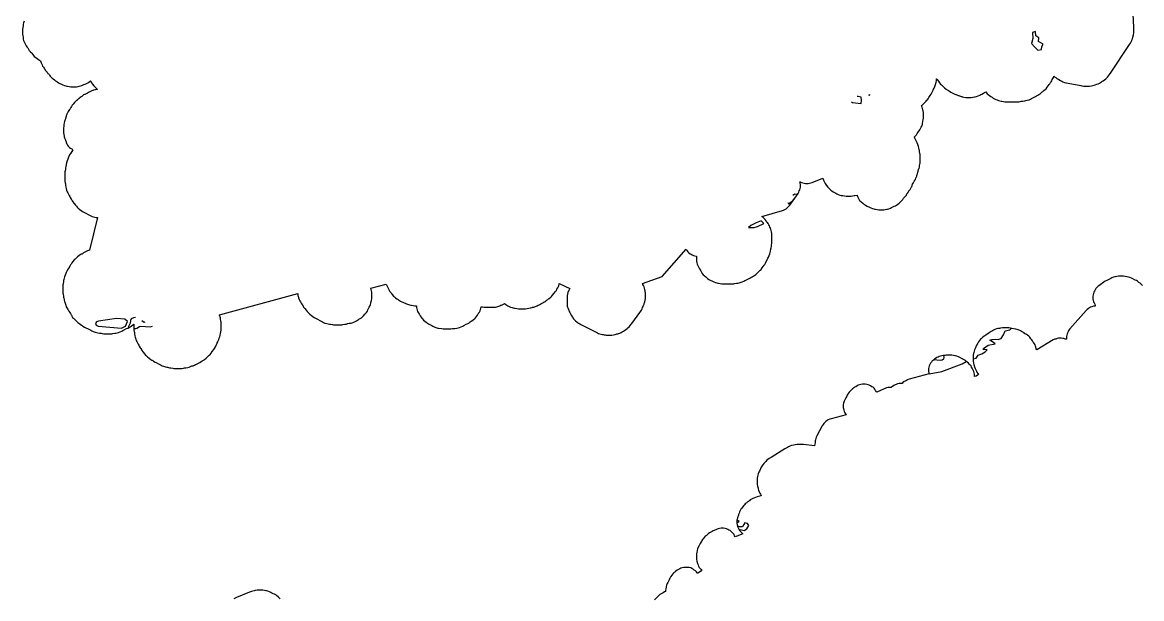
# Model space of a CAD drawing. Header units: metres. Extents: x 0 to 1325, y -1 to 773.
# Drawn here: x 372.67 to 408.32, y 110.8 to 129.17 of the extents above; entities that cross this region are included whole.
import ezdxf

# ---------------------------------------------------------------- set-up
doc = ezdxf.new("R2010")
doc.units = ezdxf.units.M

msp = doc.modelspace()

# ---------------------------------------------------------------- linework, layer by layer
at = {"layer": 'CUT'}
for points in [[(372.73, 129.208), (372.71, 129.158), (372.7, 129.118), (372.69, 129.078), (372.69, 129.058), (372.68, 129.008), (372.67, 128.958), (372.67, 128.918), (372.67, 128.838), (372.67, 128.798), (372.68, 128.748), (372.69, 128.698), (372.69, 128.678), (372.7, 128.638), (372.71, 128.598), (372.73, 128.548), (372.75, 128.508), (372.77, 128.468), (372.79, 128.428), (372.81, 128.398), (372.83, 128.368), (372.84, 128.358), (372.86, 128.318), (372.89, 128.278), (372.92, 128.248), (372.92, 128.238), (372.95, 128.208), (372.97, 128.188), (372.99, 128.158), (373.02, 128.118), (373.05, 128.088), (373.1, 128.048), (373.14, 128.018), (373.18, 127.988), (373.21, 127.968), (373.25, 127.948), (373.26, 127.918), (373.27, 127.888), (373.28, 127.858), (373.3, 127.818), (373.31, 127.778), (373.34, 127.748), (373.36, 127.718), (373.36, 127.708), (373.41, 127.638), (373.44, 127.608), (373.46, 127.588), (373.46, 127.578), (373.47, 127.568), (373.48, 127.548), (373.5, 127.528), (373.51, 127.518), (373.52, 127.508), (373.53, 127.488), (373.56, 127.458), (373.59, 127.428), (373.62, 127.398), (373.65, 127.368), (373.69, 127.338), (373.73, 127.308), (373.77, 127.288), (373.78, 127.278), (373.81, 127.258), (373.84, 127.238), (373.88, 127.218), (373.92, 127.198), (373.96, 127.178), (374.01, 127.158), (374.05, 127.148), (374.09, 127.138), (374.11, 127.138), (374.16, 127.128), (374.21, 127.118), (374.25, 127.118), (374.34, 127.118), (374.39, 127.118), (374.45, 127.128), (374.48, 127.138), (374.52, 127.148), (374.56, 127.158), (374.59, 127.168), (374.63, 127.188), (374.67, 127.208), (374.71, 127.228), (374.75, 127.248), (374.79, 127.268), (374.83, 127.298), (374.84, 127.308), (374.85, 127.298), (374.87, 127.248), (374.9, 127.208), (374.95, 127.148), (374.98, 127.118), (375.01, 127.088), (375.04, 127.058), (375.06, 127.038), (375.04, 127.028), (375, 127.018), (374.98, 127.018), (374.94, 127.008), (374.91, 126.998), (374.88, 126.988), (374.82, 126.958), (374.78, 126.938), (374.74, 126.918), (374.7, 126.898), (374.66, 126.878), (374.65, 126.868), (374.62, 126.858), (374.61, 126.848), (374.59, 126.828), (374.58, 126.828), (374.57, 126.818), (374.56, 126.808), (374.54, 126.798), (374.53, 126.798), (374.52, 126.788), (374.5, 126.778), (374.5, 126.768), (374.49, 126.768), (374.49, 126.758), (374.48, 126.748), (374.47, 126.748), (374.46, 126.738), (374.45, 126.728), (374.43, 126.708), (374.41, 126.698), (374.4, 126.678), (374.38, 126.668), (374.34, 126.628), (374.33, 126.618), (374.29, 126.568), (374.26, 126.528), (374.23, 126.488), (374.21, 126.458), (374.2, 126.438), (374.19, 126.418), (374.17, 126.398), (374.15, 126.368), (374.13, 126.328), (374.11, 126.288), (374.09, 126.248), (374.08, 126.218), (374.07, 126.198), (374.07, 126.188), (374.06, 126.178), (374.06, 126.158), (374.05, 126.148), (374.05, 126.138), (374.04, 126.108), (374.04, 126.098), (374.03, 126.078), (374.03, 126.068), (374.02, 126.048), (374.01, 126.008), (374, 125.968), (373.99, 125.908), (373.99, 125.858), (373.98, 125.808), (373.98, 125.768), (373.98, 125.688), (373.98, 125.648), (373.99, 125.598), (374, 125.548), (374, 125.528), (374.01, 125.488), (374.03, 125.448), (374.03, 125.438), (374.04, 125.428), (374.04, 125.408), (374.05, 125.398), (374.06, 125.368), (374.07, 125.328), (374.09, 125.298), (374.11, 125.258), (374.13, 125.228), (374.16, 125.198), (374.17, 125.188), (374.2, 125.158), (374.24, 125.138), (374.28, 125.108), (374.24, 125.058), (374.21, 125.008), (374.2, 124.998), (374.2, 124.988), (374.17, 124.948), (374.15, 124.898), (374.13, 124.848), (374.12, 124.808), (374.1, 124.758), (374.08, 124.698), (374.05, 124.578), (374.04, 124.538), (374.04, 124.498), (374.03, 124.438), (374.02, 124.408), (374.02, 124.368), (374.02, 124.148), (374.02, 124.108), (374.03, 124.058), (374.04, 124.028), (374.04, 124.008), (374.04, 123.978), (374.05, 123.918), (374.06, 123.878), (374.08, 123.818), (374.1, 123.768), (374.12, 123.738), (374.14, 123.698), (374.16, 123.658), (374.18, 123.618), (374.19, 123.588), (374.22, 123.538), (374.24, 123.518), (374.26, 123.488), (374.26, 123.478), (374.28, 123.448), (374.31, 123.408), (374.32, 123.398), (374.36, 123.348), (374.39, 123.308), (374.42, 123.278), (374.45, 123.248), (374.5, 123.208), (374.54, 123.178), (374.58, 123.148), (374.61, 123.128), (374.65, 123.108), (374.69, 123.088), (374.77, 123.048), (374.81, 123.028), (374.85, 123.008), (374.89, 122.988), (374.94, 122.968), (374.98, 122.958), (375.02, 122.948), (375.06, 122.948), (374.81, 121.908), (374.78, 121.898), (374.74, 121.888), (374.7, 121.868), (374.68, 121.858), (374.66, 121.848), (374.64, 121.838), (374.62, 121.828), (374.61, 121.818), (374.59, 121.798), (374.58, 121.798), (374.57, 121.788), (374.54, 121.778), (374.51, 121.758), (374.47, 121.728), (374.43, 121.698), (374.38, 121.658), (374.35, 121.628), (374.32, 121.598), (374.28, 121.548), (374.25, 121.508), (374.22, 121.468), (374.2, 121.438), (374.18, 121.398), (374.16, 121.368), (374.16, 121.358), (374.13, 121.318), (374.09, 121.238), (374.07, 121.198), (374.05, 121.168), (374.03, 121.118), (374.01, 121.058), (374, 121.018), (373.99, 120.978), (373.98, 120.938), (373.98, 120.898), (373.97, 120.838), (373.96, 120.808), (373.96, 120.768), (373.96, 120.578), (373.96, 120.538), (373.97, 120.508), (373.98, 120.448), (373.98, 120.408), (373.99, 120.378), (374, 120.338), (374, 120.318), (374.01, 120.278), (374.02, 120.248), (374.04, 120.188), (374.05, 120.158), (374.07, 120.108), (374.09, 120.068), (374.12, 120.028), (374.12, 120.018), (374.13, 120.008), (374.15, 119.968), (374.18, 119.928), (374.18, 119.918), (374.2, 119.888), (374.22, 119.848), (374.23, 119.838), (374.25, 119.818), (374.25, 119.808), (374.27, 119.768), (374.3, 119.738), (374.33, 119.708), (374.36, 119.678), (374.39, 119.648), (374.4, 119.638), (374.41, 119.628), (374.45, 119.598), (374.5, 119.558), (374.51, 119.548), (374.55, 119.518), (374.57, 119.508), (374.6, 119.488), (374.65, 119.458), (374.69, 119.438), (374.77, 119.398), (374.81, 119.378), (374.85, 119.358), (374.88, 119.338), (374.93, 119.318), (374.99, 119.298), (375.07, 119.278), (375.13, 119.268), (375.16, 119.268), (375.18, 119.268), (375.21, 119.258), (375.26, 119.248), (375.3, 119.248), (375.48, 119.248), (375.52, 119.248), (375.55, 119.258), (375.61, 119.268), (375.65, 119.268), (375.69, 119.278), (375.73, 119.288), (375.79, 119.308), (375.84, 119.328), (375.87, 119.348), (375.91, 119.368), (375.99, 119.408), (376.03, 119.428), (376.07, 119.448), (376.11, 119.468), (376.14, 119.488), (376.18, 119.518), (376.22, 119.548), (376.22, 119.408), (376.22, 119.368), (376.23, 119.318), (376.24, 119.288), (376.24, 119.268), (376.24, 119.238), (376.25, 119.178), (376.26, 119.138), (376.28, 119.078), (376.3, 119.028), (376.32, 118.998), (376.34, 118.958), (376.36, 118.918), (376.38, 118.878), (376.39, 118.848), (376.42, 118.798), (376.44, 118.778), (376.46, 118.748), (376.46, 118.738), (376.48, 118.708), (376.51, 118.668), (376.52, 118.658), (376.56, 118.608), (376.59, 118.568), (376.62, 118.538), (376.66, 118.508), (376.71, 118.468), (376.72, 118.458), (376.76, 118.428), (376.79, 118.408), (376.8, 118.408), (376.83, 118.388), (376.85, 118.368), (376.9, 118.338), (376.93, 118.328), (377.01, 118.288), (377.09, 118.248), (377.12, 118.228), (377.17, 118.208), (377.23, 118.188), (377.27, 118.178), (377.29, 118.178), (377.33, 118.168), (377.36, 118.158), (377.4, 118.158), (377.46, 118.148), (377.49, 118.138), (377.53, 118.138), (377.71, 118.138), (377.75, 118.138), (377.8, 118.148), (377.83, 118.158), (377.85, 118.158), (377.88, 118.158), (377.94, 118.168), (377.98, 118.178), (378.03, 118.198), (378.05, 118.208), (378.07, 118.218), (378.09, 118.218), (378.11, 118.228), (378.13, 118.238), (378.15, 118.248), (378.16, 118.248), (378.19, 118.268), (378.2, 118.268), (378.24, 118.288), (378.28, 118.308), (378.32, 118.328), (378.37, 118.358), (378.4, 118.378), (378.42, 118.388), (378.46, 118.418), (378.47, 118.428), (378.52, 118.468), (378.56, 118.498), (378.59, 118.528), (378.62, 118.558), (378.65, 118.588), (378.68, 118.628), (378.72, 118.678), (378.73, 118.688), (378.76, 118.728), (378.77, 118.748), (378.79, 118.778), (378.82, 118.828), (378.88, 118.948), (378.88, 118.958), (378.9, 118.988), (378.9, 118.998), (378.91, 119.018), (378.92, 119.038), (378.93, 119.058), (378.93, 119.078), (378.94, 119.098), (378.95, 119.138), (378.96, 119.148), (378.97, 119.188), (378.97, 119.208), (378.98, 119.258), (378.99, 119.308), (379, 119.358), (379, 119.398), (379, 119.578), (379, 119.618), (378.99, 119.648), (378.98, 119.708), (378.98, 119.748), (378.97, 119.788), (378.95, 119.828), (378.95, 119.848), (381.44, 120.528), (381.44, 120.508), (381.45, 120.468), (381.46, 120.428), (381.47, 120.408), (381.47, 120.388), (381.49, 120.338), (381.51, 120.298), (381.53, 120.258), (381.55, 120.218), (381.57, 120.188), (381.59, 120.168), (381.59, 120.158), (381.6, 120.148), (381.61, 120.138), (381.61, 120.128), (381.63, 120.098), (381.66, 120.058), (381.67, 120.048), (381.71, 119.998), (381.74, 119.958), (381.77, 119.928), (381.8, 119.898), (381.83, 119.868), (381.88, 119.828), (381.92, 119.798), (381.96, 119.768), (381.99, 119.748), (382.03, 119.728), (382.07, 119.708), (382.15, 119.668), (382.19, 119.648), (382.23, 119.628), (382.26, 119.608), (382.31, 119.588), (382.37, 119.568), (382.45, 119.548), (382.49, 119.548), (382.55, 119.538), (382.58, 119.528), (382.62, 119.528), (382.81, 119.528), (382.85, 119.528), (382.88, 119.538), (382.94, 119.548), (382.98, 119.548), (383.01, 119.558), (383.03, 119.568), (383.04, 119.568), (383.08, 119.578), (383.1, 119.578), (383.14, 119.588), (383.18, 119.598), (383.23, 119.618), (383.27, 119.638), (383.31, 119.658), (383.35, 119.678), (383.38, 119.698), (383.39, 119.708), (383.43, 119.728), (383.47, 119.758), (383.51, 119.788), (383.54, 119.818), (383.58, 119.868), (383.59, 119.878), (383.6, 119.888), (383.63, 119.928), (383.66, 119.968), (383.68, 120.008), (383.7, 120.048), (383.72, 120.088), (383.74, 120.128), (383.76, 120.178), (383.77, 120.218), (383.77, 120.238), (383.78, 120.278), (383.79, 120.308), (383.8, 120.368), (383.8, 120.418), (383.8, 120.528), (383.8, 120.568), (383.79, 120.618), (383.78, 120.658), (383.77, 120.698), (384.26, 120.828), (384.27, 120.808), (384.29, 120.758), (384.31, 120.718), (384.33, 120.678), (384.35, 120.638), (384.37, 120.608), (384.39, 120.578), (384.41, 120.558), (384.42, 120.538), (384.45, 120.498), (384.49, 120.448), (384.52, 120.418), (384.56, 120.388), (384.6, 120.358), (384.64, 120.338), (384.65, 120.328), (384.68, 120.308), (384.72, 120.288), (384.76, 120.268), (384.79, 120.248), (384.91, 120.198), (384.94, 120.188), (384.97, 120.178), (385.05, 120.158), (385.07, 120.158), (385.12, 120.148), (385.17, 120.138), (385.21, 120.138), (385.23, 120.138), (385.23, 120.128), (385.23, 120.078), (385.24, 120.038), (385.25, 119.998), (385.26, 119.958), (385.28, 119.918), (385.31, 119.878), (385.31, 119.868), (385.32, 119.858), (385.34, 119.818), (385.37, 119.778), (385.4, 119.738), (385.41, 119.728), (385.42, 119.718), (385.45, 119.678), (385.49, 119.648), (385.53, 119.618), (385.55, 119.598), (385.58, 119.578), (385.61, 119.558), (385.65, 119.538), (385.69, 119.518), (385.71, 119.508), (385.75, 119.488), (385.81, 119.458), (385.84, 119.448), (385.87, 119.438), (385.91, 119.428), (385.93, 119.428), (386.03, 119.408), (386.08, 119.398), (386.12, 119.398), (386.28, 119.398), (386.32, 119.398), (386.37, 119.408), (386.4, 119.418), (386.42, 119.418), (386.45, 119.418), (386.51, 119.428), (386.59, 119.448), (386.65, 119.468), (386.7, 119.488), (386.73, 119.508), (386.81, 119.548), (386.84, 119.558), (386.89, 119.588), (386.91, 119.608), (386.94, 119.628), (386.97, 119.648), (386.99, 119.658), (387.03, 119.688), (387.08, 119.728), (387.11, 119.758), (387.14, 119.798), (387.17, 119.838), (387.19, 119.878), (387.2, 119.888), (387.2, 119.898), (387.23, 119.938), (387.25, 119.978), (387.26, 120.018), (387.27, 120.058), (387.28, 120.108), (387.29, 120.108), (387.33, 120.108), (387.38, 120.098), (387.5, 120.088), (387.54, 120.088), (387.63, 120.088), (387.68, 120.088), (387.74, 120.098), (387.78, 120.108), (387.82, 120.118), (387.88, 120.138), (387.91, 120.158), (387.93, 120.158), (387.98, 120.178), (388.02, 120.198), (388.03, 120.208), (388.06, 120.188), (388.07, 120.178), (388.1, 120.158), (388.14, 120.138), (388.18, 120.118), (388.22, 120.098), (388.27, 120.078), (388.31, 120.068), (388.35, 120.058), (388.37, 120.058), (388.42, 120.048), (388.47, 120.038), (388.51, 120.038), (388.66, 120.038), (388.7, 120.038), (388.75, 120.048), (388.8, 120.058), (388.85, 120.068), (388.87, 120.068), (388.91, 120.078), (388.92, 120.088), (388.96, 120.098), (388.98, 120.108), (389, 120.108), (389.02, 120.118), (389.04, 120.128), (389.06, 120.138), (389.07, 120.138), (389.1, 120.158), (389.11, 120.158), (389.15, 120.178), (389.19, 120.198), (389.23, 120.218), (389.27, 120.238), (389.29, 120.258), (389.31, 120.268), (389.33, 120.278), (389.35, 120.298), (389.36, 120.308), (389.37, 120.308), (389.39, 120.328), (389.41, 120.338), (389.42, 120.348), (389.43, 120.358), (389.45, 120.368), (389.5, 120.408), (389.53, 120.438), (389.56, 120.478), (389.6, 120.528), (389.61, 120.538), (389.64, 120.578), (389.65, 120.598), (389.66, 120.608), (389.68, 120.628), (389.7, 120.668), (389.73, 120.708), (389.75, 120.748), (389.76, 120.788), (389.77, 120.828), (389.77, 120.848), (390.11, 120.688), (390.1, 120.668), (390.08, 120.628), (390.06, 120.588), (390.05, 120.558), (390.04, 120.508), (390.03, 120.458), (390.02, 120.408), (390.02, 120.368), (390.02, 120.238), (390.02, 120.188), (390.03, 120.128), (390.04, 120.088), (390.06, 120.048), (390.06, 120.038), (390.07, 120.028), (390.07, 120.008), (390.08, 119.998), (390.09, 119.958), (390.11, 119.918), (390.13, 119.878), (390.15, 119.838), (390.17, 119.808), (390.19, 119.778), (390.21, 119.758), (390.23, 119.718), (390.26, 119.688), (390.29, 119.658), (390.34, 119.618), (390.38, 119.588), (390.4, 119.578), (390.43, 119.558), (390.48, 119.528), (390.52, 119.508), (390.95, 119.298), (390.99, 119.278), (391.02, 119.258), (391.07, 119.238), (391.11, 119.228), (391.15, 119.218), (391.17, 119.218), (391.2, 119.208), (391.21, 119.208), (391.24, 119.208), (391.27, 119.198), (391.32, 119.198), (391.41, 119.198), (391.45, 119.198), (391.5, 119.208), (391.55, 119.218), (391.59, 119.228), (391.61, 119.238), (391.62, 119.238), (391.63, 119.238), (391.65, 119.248), (391.66, 119.258), (391.7, 119.268), (391.74, 119.288), (391.78, 119.308), (391.82, 119.328), (391.85, 119.348), (391.89, 119.378), (391.94, 119.418), (391.95, 119.428), (391.96, 119.438), (392, 119.468), (392.03, 119.508), (392.06, 119.548), (392.08, 119.568), (392.34, 119.928), (392.37, 119.968), (392.39, 119.998), (392.41, 120.038), (392.43, 120.078), (392.45, 120.118), (392.46, 120.158), (392.47, 120.168), (392.48, 120.188), (392.48, 120.198), (392.48, 120.208), (392.49, 120.228), (392.5, 120.268), (392.51, 120.318), (392.52, 120.368), (392.52, 120.408), (392.52, 120.498), (392.52, 120.548), (392.51, 120.578), (392.51, 120.608), (392.51, 120.618), (392.5, 120.648), (392.5, 120.658), (392.49, 120.698), (392.48, 120.738), (392.47, 120.758), (392.46, 120.778), (392.46, 120.788), (392.44, 120.818), (392.44, 120.828), (392.43, 120.848), (393.05, 121.068), (393.82, 121.938), (393.84, 121.898), (393.87, 121.858), (393.9, 121.828), (393.94, 121.798), (393.97, 121.778), (394.01, 121.758), (394.05, 121.738), (394.09, 121.728), (394.14, 121.718), (394.14, 121.708), (394.14, 121.668), (394.14, 121.648), (394.14, 121.608), (394.15, 121.558), (394.16, 121.508), (394.17, 121.468), (394.18, 121.438), (394.2, 121.398), (394.24, 121.318), (394.27, 121.268), (394.27, 121.258), (394.28, 121.248), (394.3, 121.208), (394.33, 121.168), (394.36, 121.128), (394.39, 121.098), (394.44, 121.058), (394.45, 121.048), (394.46, 121.038), (394.5, 121.008), (394.54, 120.978), (394.58, 120.958), (394.66, 120.918), (394.7, 120.898), (394.75, 120.878), (394.79, 120.868), (394.83, 120.858), (394.85, 120.858), (394.9, 120.848), (394.95, 120.838), (394.99, 120.838), (395.29, 120.838), (395.33, 120.838), (395.36, 120.848), (395.42, 120.858), (395.46, 120.858), (395.5, 120.868), (395.54, 120.878), (395.6, 120.898), (395.65, 120.918), (395.68, 120.938), (395.72, 120.958), (395.76, 120.978), (395.8, 120.998), (395.84, 121.018), (395.88, 121.038), (395.92, 121.058), (395.95, 121.078), (395.99, 121.108), (396.03, 121.138), (396.08, 121.178), (396.11, 121.208), (396.14, 121.238), (396.17, 121.268), (396.2, 121.298), (396.24, 121.348), (396.27, 121.388), (396.3, 121.428), (396.32, 121.458), (396.34, 121.498), (396.42, 121.658), (396.44, 121.688), (396.46, 121.738), (396.48, 121.798), (396.5, 121.878), (396.51, 121.938), (396.51, 121.948), (396.52, 121.988), (396.53, 122.028), (396.55, 122.178), (396.55, 122.238), (396.55, 122.328), (396.55, 122.378), (396.54, 122.408), (396.54, 122.438), (396.54, 122.448), (396.53, 122.478), (396.53, 122.498), (396.52, 122.538), (396.51, 122.578), (396.5, 122.598), (396.5, 122.608), (396.48, 122.648), (396.47, 122.688), (396.45, 122.718), (396.43, 122.758), (396.41, 122.788), (396.39, 122.808), (396.38, 122.818), (396.36, 122.848), (396.33, 122.888), (396.3, 122.918), (396.27, 122.948), (396.24, 122.978), (396.23, 122.988), (396.88, 123.178), (396.92, 123.188), (396.96, 123.208), (397, 123.228), (397.03, 123.258), (397.06, 123.288), (397.09, 123.318), (397.12, 123.348), (397.38, 123.718), (397.4, 123.758), (397.42, 123.798), (397.44, 123.838), (397.45, 123.878), (397.46, 123.918), (397.46, 123.968), (397.46, 124.008), (397.45, 124.048), (397.44, 124.088), (397.45, 124.088), (397.49, 124.068), (397.53, 124.058), (397.57, 124.048), (397.62, 124.038), (397.66, 124.038), (397.7, 124.038), (397.74, 124.048), (397.79, 124.058), (397.83, 124.068), (398.17, 124.208), (398.18, 124.178), (398.19, 124.138), (398.21, 124.098), (398.22, 124.078), (398.24, 124.038), (398.26, 124.008), (398.29, 123.968), (398.33, 123.918), (398.36, 123.888), (398.39, 123.858), (398.42, 123.828), (398.46, 123.798), (398.5, 123.768), (398.54, 123.748), (398.58, 123.728), (398.62, 123.708), (398.66, 123.688), (398.71, 123.668), (398.75, 123.658), (398.79, 123.648), (398.81, 123.648), (398.86, 123.638), (398.91, 123.628), (398.95, 123.628), (399.03, 123.628), (399.07, 123.628), (399.12, 123.638), (399.17, 123.648), (399.19, 123.648), (399.26, 123.668), (399.26, 123.658), (399.27, 123.618), (399.29, 123.578), (399.32, 123.538), (399.34, 123.498), (399.37, 123.468), (399.39, 123.448), (399.44, 123.408), (399.48, 123.378), (399.5, 123.368), (399.53, 123.348), (399.58, 123.318), (399.66, 123.278), (399.7, 123.258), (399.75, 123.238), (399.79, 123.228), (399.83, 123.218), (399.85, 123.218), (399.9, 123.208), (399.95, 123.198), (399.99, 123.198), (400.07, 123.198), (400.11, 123.198), (400.16, 123.208), (400.21, 123.218), (400.23, 123.218), (400.27, 123.228), (400.32, 123.248), (400.36, 123.268), (400.4, 123.288), (400.44, 123.308), (400.48, 123.328), (400.52, 123.348), (400.56, 123.378), (400.6, 123.408), (400.63, 123.438), (400.66, 123.468), (400.69, 123.498), (400.72, 123.528), (400.73, 123.548), (400.74, 123.568), (400.76, 123.588), (400.79, 123.618), (400.82, 123.648), (400.83, 123.668), (400.84, 123.678), (400.84, 123.688), (400.85, 123.708), (400.86, 123.708), (400.86, 123.718), (400.87, 123.728), (400.88, 123.738), (400.88, 123.748), (400.89, 123.758), (400.89, 123.768), (400.9, 123.768), (400.91, 123.788), (400.91, 123.798), (400.92, 123.808), (400.93, 123.828), (400.95, 123.848), (400.97, 123.888), (400.99, 123.928), (401, 123.938), (401.03, 124.018), (401.05, 124.048), (401.06, 124.058), (401.06, 124.068), (401.07, 124.088), (401.08, 124.098), (401.09, 124.118), (401.09, 124.128), (401.1, 124.138), (401.1, 124.148), (401.11, 124.158), (401.12, 124.168), (401.13, 124.208), (401.14, 124.238), (401.15, 124.248), (401.16, 124.268), (401.16, 124.278), (401.16, 124.288), (401.18, 124.328), (401.19, 124.348), (401.19, 124.358), (401.19, 124.368), (401.2, 124.388), (401.2, 124.398), (401.21, 124.428), (401.21, 124.438), (401.21, 124.448), (401.22, 124.468), (401.22, 124.478), (401.22, 124.488), (401.24, 124.518), (401.25, 124.558), (401.25, 124.598), (401.26, 124.658), (401.27, 124.688), (401.27, 124.728), (401.27, 124.918), (401.27, 124.958), (401.26, 124.988), (401.25, 125.048), (401.25, 125.088), (401.24, 125.118), (401.23, 125.158), (401.23, 125.178), (401.22, 125.218), (401.2, 125.278), (401.18, 125.328), (401.16, 125.358), (401.1, 125.478), (401.09, 125.508), (401.08, 125.518), (401.09, 125.528), (401.12, 125.558), (401.15, 125.588), (401.18, 125.628), (401.21, 125.668), (401.23, 125.708), (401.24, 125.718), (401.26, 125.748), (401.28, 125.788), (401.3, 125.828), (401.32, 125.868), (401.34, 125.918), (401.35, 125.958), (401.36, 125.998), (401.36, 126.018), (401.37, 126.068), (401.38, 126.118), (401.38, 126.158), (401.38, 126.258), (401.38, 126.298), (401.37, 126.348), (401.36, 126.388), (401.35, 126.428), (401.33, 126.468), (401.31, 126.508), (401.3, 126.518), (401.31, 126.518), (401.33, 126.538), (401.36, 126.558), (401.37, 126.568), (401.38, 126.578), (401.4, 126.598), (401.43, 126.628), (401.46, 126.658), (401.48, 126.688), (401.49, 126.698), (401.5, 126.708), (401.53, 126.738), (401.55, 126.778), (401.57, 126.808), (401.59, 126.838), (401.62, 126.888), (401.64, 126.928), (401.66, 126.968), (401.68, 127.008), (401.7, 127.048), (401.72, 127.078), (401.74, 127.128), (401.76, 127.188), (401.78, 127.268), (401.79, 127.308), (401.79, 127.348), (401.79, 127.378), (401.8, 127.368), (401.81, 127.348), (401.84, 127.308), (401.85, 127.298), (401.89, 127.248), (401.92, 127.208), (401.95, 127.178), (401.98, 127.148), (402.01, 127.118), (402.05, 127.088), (402.1, 127.048), (402.11, 127.038), (402.15, 127.008), (402.17, 126.998), (402.2, 126.978), (402.25, 126.948), (402.29, 126.928), (402.33, 126.908), (402.37, 126.888), (402.38, 126.888), (402.41, 126.868), (402.42, 126.868), (402.44, 126.858), (402.46, 126.848), (402.48, 126.838), (402.5, 126.838), (402.52, 126.828), (402.55, 126.818), (402.56, 126.818), (402.58, 126.808), (402.6, 126.808), (402.62, 126.798), (402.66, 126.788), (402.72, 126.778), (402.77, 126.778), (402.86, 126.778), (402.9, 126.778), (402.95, 126.788), (403, 126.798), (403.02, 126.798), (403.06, 126.808), (403.12, 126.828), (403.17, 126.848), (403.2, 126.868), (403.24, 126.888), (403.29, 126.918), (403.32, 126.938), (403.34, 126.948), (403.36, 126.958), (403.38, 126.928), (403.41, 126.898), (403.44, 126.868), (403.48, 126.838), (403.52, 126.808), (403.56, 126.788), (403.57, 126.778), (403.6, 126.758), (403.64, 126.738), (403.68, 126.718), (403.72, 126.698), (403.77, 126.678), (403.81, 126.668), (403.85, 126.658), (403.87, 126.658), (403.92, 126.648), (403.97, 126.638), (404.01, 126.638), (404.37, 126.638), (404.41, 126.638), (404.46, 126.648), (404.49, 126.658), (404.51, 126.658), (404.54, 126.658), (404.6, 126.668), (404.64, 126.678), (404.68, 126.688), (404.74, 126.708), (404.79, 126.728), (404.82, 126.748), (404.86, 126.768), (404.94, 126.808), (404.98, 126.828), (405.02, 126.848), (405.05, 126.868), (405.09, 126.898), (405.13, 126.928), (405.16, 126.958), (405.18, 126.968), (405.2, 126.988), (405.21, 126.998), (405.25, 127.028), (405.28, 127.058), (405.32, 127.108), (405.35, 127.148), (405.38, 127.188), (405.4, 127.218), (405.41, 127.238), (405.42, 127.258), (405.44, 127.278), (405.46, 127.308), (405.48, 127.348), (405.5, 127.388), (405.52, 127.418), (405.53, 127.458), (405.55, 127.438), (405.59, 127.418), (405.61, 127.398), (405.64, 127.378), (405.66, 127.368), (405.69, 127.348), (405.74, 127.318), (405.78, 127.298), (405.82, 127.278), (405.87, 127.258), (405.91, 127.248), (405.93, 127.248), (405.98, 127.238), (405.99, 127.238), (406.39, 127.158), (406.42, 127.148), (406.48, 127.138), (406.53, 127.138), (406.62, 127.138), (406.67, 127.138), (406.73, 127.148), (406.77, 127.158), (406.81, 127.168), (406.85, 127.178), (406.9, 127.198), (406.94, 127.218), (406.98, 127.238), (407.02, 127.258), (407.05, 127.278), (407.06, 127.288), (407.1, 127.308), (407.14, 127.338), (407.18, 127.368), (407.21, 127.398), (407.24, 127.428), (407.27, 127.468), (407.3, 127.508), (407.32, 127.548), (407.33, 127.558), (407.92, 128.438), (407.94, 128.468), (407.97, 128.508), (407.99, 128.548), (408.01, 128.598), (408.01, 128.608), (408.02, 128.628), (408.03, 128.648), (408.05, 128.698), (408.07, 128.778), (408.08, 128.838), (408.08, 128.888), (408.08, 128.978), (408.08, 129.008), (408.04, 129.658)], [(408.35, 120.788), (408.32, 120.818), (408.31, 120.828), (408.28, 120.858), (408.24, 120.878), (408.22, 120.898), (408.19, 120.918), (408.16, 120.938), (408.12, 120.958), (408.04, 120.998), (408, 121.018), (407.95, 121.038), (407.91, 121.048), (407.87, 121.058), (407.85, 121.058), (407.8, 121.068), (407.75, 121.078), (407.71, 121.078), (407.63, 121.078), (407.59, 121.078), (407.54, 121.068), (407.49, 121.058), (407.47, 121.058), (407.43, 121.048), (407.38, 121.028), (407.34, 121.008), (407.26, 120.968), (407.22, 120.948), (407.16, 120.918), (406.96, 120.778), (406.93, 120.748), (406.9, 120.718), (406.87, 120.688), (406.84, 120.648), (406.82, 120.608), (406.8, 120.568), (406.79, 120.528), (406.78, 120.488), (406.77, 120.448), (406.77, 120.398), (406.77, 120.358), (406.78, 120.308), (406.79, 120.268), (406.81, 120.228), (406.83, 120.188), (406.85, 120.148), (406.84, 120.128), (406.83, 120.128), (406.79, 120.128), (406.74, 120.108), (406.7, 120.088), (406.66, 120.068), (406.63, 120.048), (406.59, 120.018), (406.56, 119.988), (406.04, 119.398), (406.01, 119.358), (405.99, 119.328), (405.97, 119.288), (405.95, 119.238), (405.94, 119.198), (405.93, 119.158), (405.93, 119.108), (405.93, 119.068), (405.89, 119.078), (405.85, 119.098), (405.81, 119.098), (405.76, 119.108), (405.72, 119.108), (405.68, 119.108), (405.63, 119.098), (405.59, 119.078), (405.55, 119.068), (405.51, 119.048), (404.99, 118.738), (404.97, 118.768), (404.97, 118.778), (404.97, 118.788), (404.96, 118.808), (404.95, 118.818), (404.94, 118.848), (404.93, 118.888), (404.91, 118.928), (404.88, 118.968), (404.87, 118.978), (404.85, 119.018), (404.83, 119.048), (404.8, 119.088), (404.76, 119.138), (404.73, 119.168), (404.69, 119.198), (404.66, 119.218), (404.65, 119.228), (404.64, 119.228), (404.62, 119.248), (404.61, 119.248), (404.58, 119.278), (404.54, 119.298), (404.5, 119.318), (404.47, 119.338), (404.42, 119.358), (404.36, 119.378), (404.32, 119.388), (404.31, 119.388), (404.19, 119.418), (404.15, 119.428), (404.09, 119.438), (404.04, 119.438), (403.94, 119.438), (403.89, 119.438), (403.83, 119.428), (403.8, 119.418), (403.76, 119.408), (403.74, 119.408), (403.7, 119.398), (403.65, 119.378), (403.61, 119.358), (403.57, 119.338), (403.53, 119.318), (403.5, 119.298), (403.47, 119.278), (403.36, 119.198), (403.33, 119.178), (403.31, 119.168), (403.27, 119.138), (403.22, 119.098), (403.19, 119.068), (403.16, 119.028), (403.13, 118.988), (403.11, 118.948), (403.1, 118.938), (403.1, 118.928), (403.07, 118.878), (403.03, 118.798), (403.01, 118.758), (403, 118.728), (402.99, 118.688), (402.98, 118.648), (402.97, 118.618), (402.96, 118.558), (402.96, 118.508), (402.96, 118.418), (402.96, 118.368), (402.97, 118.308), (402.98, 118.268), (403, 118.188), (403.02, 118.138), (403.04, 118.098), (403.06, 118.058), (403.08, 118.018), (403.11, 117.978), (403.13, 117.948), (403.05, 117.888), (403, 117.878), (403, 117.908), (403, 117.958), (402.99, 117.998), (402.98, 118.038), (402.97, 118.068), (402.95, 118.108), (402.93, 118.148), (402.91, 118.178), (402.89, 118.218), (402.86, 118.248), (402.85, 118.258), (402.84, 118.268), (402.81, 118.308), (402.77, 118.338), (402.73, 118.368), (402.71, 118.388), (402.68, 118.408), (402.65, 118.428), (402.61, 118.448), (402.53, 118.488), (402.49, 118.508), (402.44, 118.528), (402.4, 118.538), (402.38, 118.538), (402.33, 118.548), (402.28, 118.558), (402.24, 118.558), (402.15, 118.558), (402.1, 118.558), (402.07, 118.548), (402.04, 118.548), (402.02, 118.548), (401.96, 118.538), (401.88, 118.518), (401.84, 118.498), (401.8, 118.488), (401.76, 118.458), (401.72, 118.438), (401.69, 118.408), (401.65, 118.378), (401.63, 118.338), (401.6, 118.308), (401.58, 118.268), (401.56, 118.218), (401.55, 118.178), (401.54, 118.138), (401.54, 118.088), (401.54, 118.048), (401.55, 117.998), (401.56, 117.968), (400.92, 117.798), (400.87, 117.778), (400.83, 117.758), (400.79, 117.738), (400.76, 117.718), (400.72, 117.688), (400.7, 117.658), (400.69, 117.658), (400.64, 117.658), (400.6, 117.658), (400.55, 117.648), (400.51, 117.628), (400.47, 117.618), (400.43, 117.598), (400.39, 117.568), (400.36, 117.538), (400.35, 117.528), (400.33, 117.528), (400.29, 117.528), (400.24, 117.528), (400.2, 117.518), (400.16, 117.498), (400.12, 117.488), (399.89, 117.378), (399.88, 117.398), (399.85, 117.438), (399.83, 117.478), (399.8, 117.508), (399.77, 117.538), (399.73, 117.558), (399.69, 117.588), (399.65, 117.608), (399.61, 117.618), (399.57, 117.628), (399.52, 117.638), (399.48, 117.638), (399.47, 117.638), (399.43, 117.638), (399.38, 117.628), (399.34, 117.618), (399.3, 117.608), (399.26, 117.588), (399.22, 117.558), (399.18, 117.538), (399.16, 117.518), (399.15, 117.508), (399.12, 117.488), (399.08, 117.458), (399.05, 117.428), (399.01, 117.378), (398.98, 117.338), (398.97, 117.318), (398.95, 117.288), (398.92, 117.238), (398.9, 117.198), (398.88, 117.158), (398.85, 117.098), (398.84, 117.068), (398.83, 117.028), (398.82, 116.988), (398.82, 116.938), (398.82, 116.898), (398.83, 116.858), (398.84, 116.808), (398.85, 116.768), (398.87, 116.728), (398.89, 116.688), (398.91, 116.658), (398.43, 116.528), (398.39, 116.518), (398.34, 116.498), (398.31, 116.478), (398.27, 116.448), (398.23, 116.418), (398.2, 116.388), (398.18, 116.348), (398.15, 116.308), (397.98, 115.988), (397.96, 115.948), (397.95, 115.908), (397.94, 115.868), (397.93, 115.828), (397.93, 115.778), (397.93, 115.768), (397.91, 115.728), (397.9, 115.678), (397.9, 115.668), (397.55, 115.718), (397.49, 115.718), (397.4, 115.718), (397.35, 115.718), (397.29, 115.708), (397.25, 115.698), (397.17, 115.678), (397.12, 115.658), (397.08, 115.638), (397.04, 115.618), (397, 115.598), (396.96, 115.578), (396.52, 115.298), (396.5, 115.288), (396.46, 115.268), (396.42, 115.238), (396.38, 115.208), (396.35, 115.178), (396.31, 115.128), (396.3, 115.118), (396.29, 115.108), (396.26, 115.068), (396.23, 115.028), (396.21, 114.988), (396.15, 114.868), (396.13, 114.828), (396.11, 114.778), (396.1, 114.738), (396.09, 114.698), (396.08, 114.638), (396.08, 114.588), (396.08, 114.498), (396.08, 114.448), (396.09, 114.388), (396.1, 114.358), (396.11, 114.318), (396.11, 114.298), (396.12, 114.258), (396.14, 114.208), (396.16, 114.168), (396.18, 114.128), (396.2, 114.088), (396.21, 114.078), (396.16, 114.068), (396.12, 114.058), (396.08, 114.048), (396.02, 114.028), (395.97, 114.008), (395.94, 113.988), (395.9, 113.968), (395.86, 113.948), (395.83, 113.918), (395.82, 113.918), (395.8, 113.898), (395.79, 113.898), (395.78, 113.888), (395.76, 113.878), (395.75, 113.858), (395.73, 113.848), (395.7, 113.818), (395.67, 113.788), (395.66, 113.778), (395.65, 113.768), (395.61, 113.718), (395.58, 113.678), (395.56, 113.648), (395.54, 113.608), (395.52, 113.568), (395.5, 113.528), (395.48, 113.478), (395.48, 113.458), (395.45, 113.378), (395.44, 113.338), (395.43, 113.298), (395.43, 113.248), (395.43, 113.208), (395.44, 113.158), (395.45, 113.118), (395.46, 113.078), (395.48, 113.038), (395.5, 112.998), (395.53, 112.958), (395.56, 112.928), (395.59, 112.898), (395.62, 112.868), (395.38, 112.768), (395.36, 112.808), (395.34, 112.848), (395.31, 112.878), (395.28, 112.908), (395.25, 112.938), (395.22, 112.968), (395.18, 112.988), (395.14, 113.008), (395.1, 113.028), (395.06, 113.038), (395.01, 113.048), (394.97, 113.048), (394.93, 113.048), (394.88, 113.038), (394.84, 113.028), (394.8, 113.018), (394.76, 112.998), (394.68, 112.958), (394.64, 112.938), (394.6, 112.918), (394.56, 112.898), (394.52, 112.868), (394.48, 112.838), (394.47, 112.828), (394.46, 112.818), (394.42, 112.788), (394.39, 112.748), (394.36, 112.708), (394.34, 112.688), (394.32, 112.658), (394.31, 112.638), (394.29, 112.608), (394.26, 112.558), (394.24, 112.518), (394.22, 112.478), (394.2, 112.438), (394.18, 112.388), (394.17, 112.348), (394.17, 112.328), (394.16, 112.278), (394.15, 112.228), (394.15, 112.188), (394.15, 112.108), (394.15, 112.058), (394.16, 111.998), (394.18, 111.918), (394.2, 111.878), (394.21, 111.838), (394.23, 111.798), (394.26, 111.758), (394.29, 111.728), (394.32, 111.698), (394.18, 111.598), (394.17, 111.618), (394.14, 111.658), (394.11, 111.688), (394.07, 111.708), (394.04, 111.738), (394, 111.758), (393.96, 111.778), (393.91, 111.788), (393.87, 111.798), (393.82, 111.798), (393.78, 111.798), (393.74, 111.788), (393.69, 111.778), (393.65, 111.768), (393.61, 111.748), (393.57, 111.728), (393.53, 111.708), (393.49, 111.678), (393.45, 111.648), (393.42, 111.618), (393.39, 111.588), (393.36, 111.548), (393.33, 111.508), (393.31, 111.468), (393.3, 111.458), (393.3, 111.448), (393.27, 111.398), (393.25, 111.358), (393.23, 111.318), (393.21, 111.278), (393.19, 111.228), (393.18, 111.188), (393.18, 111.168), (393.17, 111.118), (393.16, 111.068), (393.16, 111.028), (393.13, 111.018), (393.08, 110.988), (393.07, 110.988), (393.06, 110.978), (393.02, 110.958), (392.98, 110.928), (392.94, 110.898), (392.91, 110.868), (392.88, 110.838), (392.85, 110.808), (392.81, 110.758)], [(380.88, 110.798), (380.85, 110.828), (380.82, 110.858), (380.78, 110.888), (380.74, 110.918), (380.7, 110.938), (380.66, 110.958), (380.62, 110.978), (380.58, 110.998), (380.54, 111.018), (380.49, 111.038), (380.45, 111.048), (380.43, 111.048), (380.38, 111.058), (380.33, 111.068), (380.29, 111.068), (380.2, 111.068), (380.15, 111.068), (380.09, 111.058), (380.05, 111.048), (379.97, 111.028), (379.91, 111.008), (379.49, 110.838), (379.45, 110.818), (379.41, 110.798)]]:
    msp.add_lwpolyline(points, dxfattribs=at)
msp.add_lwpolyline([(399.64, 126.848), (399.66, 126.868), (399.66, 126.848), (399.65, 126.838), (399.64, 126.848)], close=True, dxfattribs=at)
at = {"layer": 'SCORE'}
for points in [[(405.02, 128.288), (405.14, 128.308), (405.15, 128.408), (405.19, 128.478), (405.04, 128.558), (405.05, 128.678), (404.96, 128.748), (404.94, 128.878), (404.85, 128.848), (404.86, 128.658), (404.82, 128.498), (404.92, 128.378), (405.02, 128.288)], [(399.08, 126.638), (399.12, 126.618), (399.39, 126.588), (399.4, 126.688), (399.39, 126.788)], [(399.39, 126.788), (399.29, 126.808), (399.26, 126.808)], [(397.05, 123.428), (397.08, 123.388), (397.16, 123.448), (397.2, 123.468), (397.36, 123.688), (397.28, 123.698), (397.21, 123.648)], [(396.05, 122.778), (395.88, 122.698), (395.8, 122.638), (395.98, 122.628), (396.09, 122.668), (396.29, 122.758), (396.2, 122.848), (396.05, 122.778)], [(376.02, 119.638), (375.93, 119.708), (375.67, 119.728), (375.1, 119.648), (375.03, 119.628), (375, 119.568), (375.02, 119.518), (375.08, 119.488), (375.83, 119.428), (375.95, 119.488), (376.02, 119.638)], [(376.14, 119.718), (376.11, 119.668), (376.1, 119.588), (376.08, 119.538), (376.05, 119.478), (376.04, 119.428), (376.07, 119.448), (376.11, 119.468), (376.14, 119.488), (376.18, 119.518), (376.22, 119.548), (376.22, 119.428), (376.25, 119.418), (376.28, 119.408), (376.32, 119.428), (376.4, 119.478), (376.44, 119.488), (376.74, 119.468), (376.81, 119.488)], [(376.27, 119.768), (376.21, 119.758), (376.14, 119.718)], [(376.57, 119.618), (376.55, 119.608), (376.48, 119.658)], [(403.29, 118.738), (403.29, 118.778), (403.44, 118.878), (403.66, 118.928), (403.57, 118.988), (403.49, 119.038), (403.56, 119.058), (403.67, 119.068), (403.76, 119.058), (403.85, 119.098), (403.92, 119.208), (403.98, 119.338), (404.13, 119.368), (404.17, 119.418), (404.15, 119.428), (404.09, 119.438), (404.04, 119.438), (403.94, 119.438), (403.89, 119.438), (403.83, 119.428), (403.8, 119.418), (403.76, 119.408), (403.74, 119.408), (403.7, 119.398), (403.65, 119.378), (403.61, 119.358), (403.57, 119.338), (403.53, 119.318), (403.5, 119.298), (403.47, 119.278), (403.36, 119.198), (403.33, 119.178), (403.31, 119.168), (403.27, 119.138), (403.22, 119.098), (403.19, 119.068), (403.16, 119.028), (403.13, 118.988), (403.11, 118.948), (403.1, 118.938), (403.1, 118.928), (403.07, 118.878), (403.03, 118.798), (403.01, 118.758), (403, 118.728), (402.99, 118.688), (402.98, 118.648), (402.97, 118.618), (402.96, 118.558), (402.96, 118.508), (402.96, 118.448), (403.05, 118.468), (403.12, 118.558), (403.23, 118.608), (403.34, 118.668), (403.4, 118.738), (403.32, 118.748), (403.29, 118.738)], [(401.65, 118.378), (401.63, 118.338), (401.6, 118.308), (401.58, 118.268), (401.56, 118.218), (401.55, 118.178), (401.54, 118.138), (401.54, 118.088), (401.54, 118.048), (401.55, 117.998), (401.56, 117.968), (401.96, 118.038), (402.61, 118.288), (402.74, 118.358), (402.73, 118.368), (402.71, 118.388), (402.68, 118.408), (402.65, 118.428), (402.61, 118.448), (402.53, 118.488), (402.49, 118.508), (402.44, 118.528), (402.4, 118.538), (402.38, 118.538), (402.33, 118.548), (402.28, 118.558), (402.24, 118.558), (402.15, 118.558), (402.1, 118.558), (402.07, 118.548), (402.04, 118.548), (402.02, 118.548), (402.01, 118.548), (402.02, 118.498), (402.01, 118.438), (401.97, 118.408), (401.91, 118.388), (401.7, 118.418), (401.69, 118.408), (401.65, 118.378)], [(395.5, 113.268), (395.43, 113.298), (395.43, 113.248), (395.43, 113.228), (395.46, 113.238), (395.5, 113.268)], [(395.48, 113.038), (395.49, 113.018), (395.66, 112.978), (395.75, 113.028), (395.81, 113.128), (395.77, 113.198), (395.69, 113.218), (395.65, 113.168), (395.61, 113.088), (395.51, 113.088), (395.45, 113.108), (395.46, 113.078), (395.48, 113.038)]]:
    msp.add_lwpolyline(points, dxfattribs=at)

doc.saveas('drawing.dxf')
